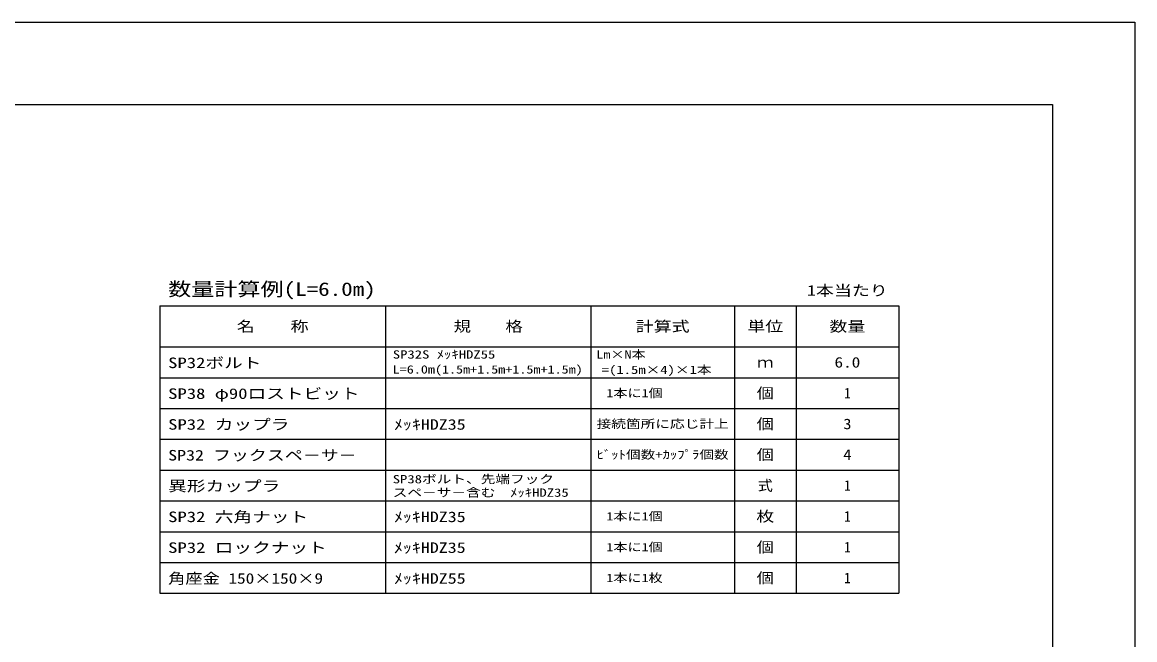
# Model space of a CAD drawing. Units: millimetres at full size, sheet at 1:1; details may follow other scales. Extents: x 0 to 1680, y -15 to 1188.
# Drawn here: x 1138 to 1680, y 887 to 1188 of the extents above; entities that cross this region are included whole.
import ezdxf
from ezdxf.enums import TextEntityAlignment as Align

# ---------------------------------------------------------------- set-up
doc = ezdxf.new("R2010")
doc.units = ezdxf.units.MM
for name, color, linetype, lineweight in [('7 枠・タイトル', 7, 'Continuous', 25), ('8 数量表', 7, 'Continuous', 25), ('DEFPOINTS_8', 7, 'Continuous', 25)]:
    doc.layers.add(name, color=color, linetype=linetype, lineweight=lineweight)
doc.styles.add('ＭＳ ゴシック', font='')
doc.styles.get('ＭＳ ゴシック').set_extended_font_data('MS Gothic')

msp = doc.modelspace()

# ---------------------------------------------------------------- linework, layer by layer
at = {"layer": '7 枠・タイトル'}
for p, q in [((40, 1148), (1640, 1148)), ((1640, 1148), (1640, 40))]:
    msp.add_line(p, q, dxfattribs=at)
at = {"layer": '8 数量表'}
for p, q in [((1204.998, 1049.893), (1564.998, 1049.893)), ((1204.998, 1049.893), (1204.998, 909.893)), ((1314.998, 1049.893), (1314.998, 909.893)), ((1414.998, 1049.893), (1414.998, 909.893)), ((1484.998, 1049.893), (1484.998, 909.893)), ((1514.998, 1049.893), (1514.998, 909.893)), ((1564.998, 1049.893), (1564.998, 909.893)), ((1204.998, 1029.893), (1564.998, 1029.893)), ((1204.998, 1014.893), (1564.998, 1014.893)), ((1204.998, 999.893), (1564.998, 999.893)), ((1204.998, 999.893), (1564.998, 999.893)), ((1204.998, 984.893), (1564.998, 984.893)), ((1204.998, 969.893), (1564.998, 969.893)), ((1204.998, 954.893), (1564.998, 954.893)), ((1204.998, 939.893), (1564.998, 939.893)), ((1204.998, 924.893), (1564.998, 924.893)), ((1204.998, 909.893), (1564.998, 909.893))]:
    msp.add_line(p, q, dxfattribs=at)
at = {"layer": 'DEFPOINTS_8'}
for p, q in [((0, 1188), (1680, 1188)), ((1680, 1188), (1680, 0))]:
    msp.add_line(p, q, dxfattribs=at)

# ---------------------------------------------------------------- texts
at = {"layer": '8 数量表', "style": 'ＭＳ ゴシック'}
for s, height, width, p in [('数量計算例(L=6.0m)', 6.598, 1.25, (1209.07, 1052.769)), ('SP32ボルト', 5.132, 1.3, (1209.07, 1018.036)), ('SP38 φ90ロストビット', 5.132, 1.3, (1209.07, 1003.036)), ('SP32 カップラ', 5.132, 1.3, (1209.07, 988.036)), ('ﾒｯｷHDZ35', 5.132, 1.25, (1319.07, 988.036)), ('SP32 フックスペ－サ－', 5.132, 1.25, (1209.07, 973.036)), ('異形カップラ', 5.132, 1.3, (1209.07, 958.036)), ('SP32 六角ナット', 5.132, 1.3, (1209.07, 943.036)), ('ﾒｯｷHDZ35', 5.132, 1.25, (1319.07, 943.036)), ('SP32 ロックナット', 5.132, 1.3, (1209.07, 928.036)), ('ﾒｯｷHDZ35', 5.132, 1.25, (1319.07, 928.036)), ('角座金 150×150×9 ', 5.132, 1.2, (1209.07, 913.036)), ('ﾒｯｷHDZ55', 5.132, 1.25, (1319.07, 913.036))]:
    msp.add_text(s, height=height, dxfattribs=dict(at, width=width)).set_placement(p, align=Align.BOTTOM_LEFT)
for s, height, width, p in [('1本当たり', 5.132, 1.25, (1539.998, 1057.393)), ('名\u3000  称', 5.132, 1.25, (1259.998, 1039.893)), ('規\u3000\u3000格', 5.132, 1.2, (1364.998, 1039.893)), ('計算式', 5.132, 1.25, (1449.998, 1039.893)), ('単位', 5.132, 1.25, (1499.998, 1039.893)), ('数量', 5.132, 1.25, (1539.998, 1039.893)), ('SP32S ﾒｯｷHDZ55', 4.032, 1.3, (1343.498, 1026.222)), ('6.0', 5.132, 1.2, (1539.998, 1022.393)), (' =(1.5m×4)×1本', 4.032, 1.3, (1445.284, 1018.75)), ('ｍ', 5.132, 1.15, (1499.998, 1022.393)), ('個', 5.132, 1.2, (1499.998, 1007.393)), ('1', 5.132, 0.9, (1539.998, 1007.393)), ('1', 5.132, 0.9, (1539.998, 1007.393)), ('接続箇所に応じ計上', 4.032, 1.3, (1449.998, 992.393)), ('個', 5.132, 1.2, (1499.998, 992.393)), ('個', 5.132, 1.2, (1499.998, 992.393)), ('3', 5.132, 1.15, (1539.998, 992.393)), ('ﾋﾞｯﾄ個数+ｶｯﾌﾟﾗ個数', 4.032, 1.3, (1449.983, 977.393)), ('個', 5.132, 1.2, (1499.998, 977.393)), ('4', 5.132, 1.2, (1539.998, 977.393)), ('SP38ボルト、先端フック', 4.032, 1.3, (1357.792, 965.489)), ('式', 5.132, 1.05, (1499.998, 962.393)), ('1', 5.132, 0.9, (1539.998, 962.393)), ('1', 5.132, 0.9, (1539.998, 962.393)), ('枚', 5.132, 1.25, (1499.998, 947.393)), ('1', 5.132, 0.9, (1539.998, 947.393)), ('1', 5.132, 0.9, (1539.998, 947.393)), ('個', 5.132, 1.2, (1499.998, 932.393)), ('個', 5.132, 1.2, (1499.998, 932.393)), ('個', 5.132, 1.2, (1499.998, 932.393)), ('1', 5.132, 0.9, (1539.998, 932.393)), ('個', 5.132, 1.2, (1499.998, 917.393)), ('1', 5.132, 0.9, (1539.998, 917.393))]:
    msp.add_text(s, height=height, dxfattribs=dict(at, width=width)).set_placement(p, align=Align.MIDDLE_CENTER)
at = {"layer": '8 数量表', "style": 'ＭＳ ゴシック', "width": 1.25}
for s, p in [('Lm×N本', (1441.711, 1026.222)), ('1本に1個', (1449.998, 1007.393)), ('1本に1個', (1449.998, 947.393)), ('1本に1個', (1449.998, 932.393)), ('1本に1枚', (1449.998, 917.393))]:
    msp.add_text(s, height=4.032, dxfattribs=at).set_placement(p, align=Align.MIDDLE_RIGHT)
at = {"layer": '8 数量表', "style": 'ＭＳ ゴシック'}
for s, width, p in [('L=6.0m(1.5m+1.5m+1.5m+1.5m)', 1.25, (1318.482, 1018.931)), ('スペ－サ－含む\u3000ﾒｯｷHDZ35', 1.3, (1318.482, 958.931))]:
    msp.add_text(s, height=4.032, dxfattribs=dict(at, width=width)).set_placement(p, align=Align.MIDDLE_LEFT)

doc.saveas('drawing.dxf')
